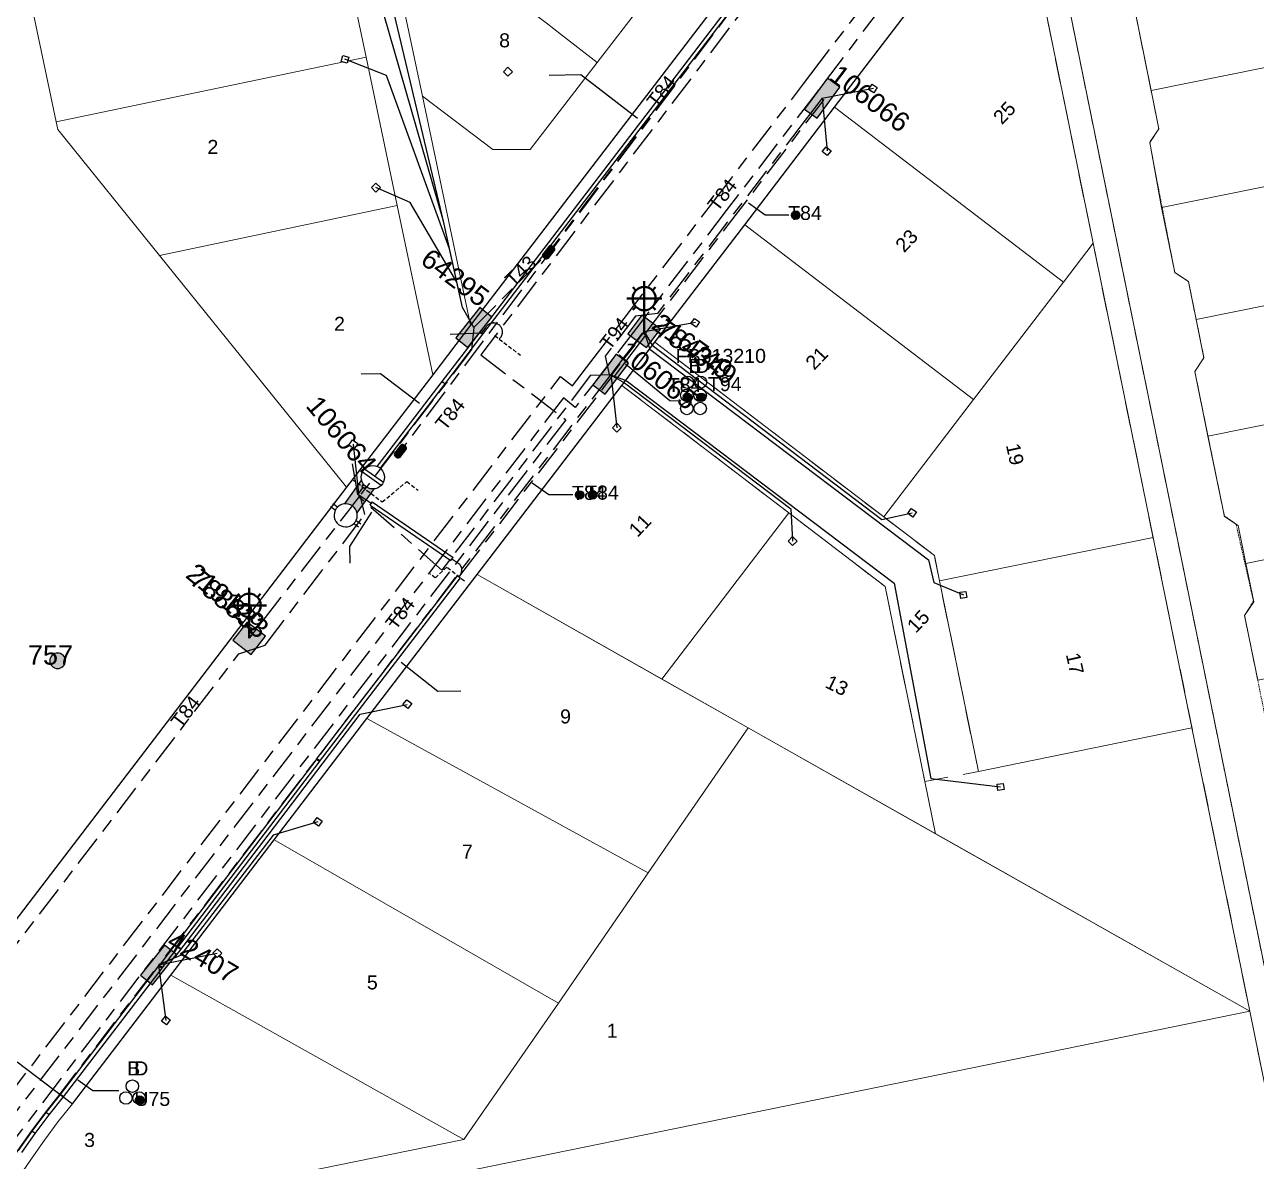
# Model space of a CAD drawing. Header units: metres. Extents: x 314590 to 317940, y 6263421 to 6264427.
# Drawn here: x 317398.1 to 317556.4, y 6264036.9 to 6264183 of the extents above; entities that cross this region are included whole.
import ezdxf
from ezdxf.enums import TextEntityAlignment as Align

# ---------------------------------------------------------------- set-up
doc = ezdxf.new("R2010")
doc.units = ezdxf.units.M
for name, pattern in [('Cable Exist UG', [8.2, 4, -1.2, 1.8, -1.2]), ('Dash', [5, 3, -2]), ('DASHED', [0.75, 0.5, -0.25]), ('HIDDEN', [0.375, 0.25, -0.125]), ('HIDDEN2', [0.1875, 0.125, -0.0625])]:
    doc.linetypes.add(name, pattern=pattern)
doc.layers.get('0').update_dxf_attribs({"color": 6})
for name, color, linetype, lineweight in [('Cadastre Easements_SP_EXT', 9, 'Continuous', 5), ('Cadastre Land Parcels_SP_EXT', 9, 'Continuous', 5), ('Cadastre Other Property_SP_EXT', 9, 'HIDDEN', 5)]:
    doc.layers.add(name, color=color, linetype=linetype, lineweight=lineweight)
for name, color, linetype in [('Duct_SP_EXT', 7, 'Continuous'), ('Equip_LV_EXT', 7, 'Continuous'), ('Equip_SL_EXT', 7, 'Continuous'), ('Equip_SP_SL_EXT', 7, 'Continuous'), ('Mains_HV_EXT', 7, 'Continuous'), ('Mains_LV_EXT', 7, 'Continuous'), ('Mains_SL_EXT', 7, 'Continuous'), ('Services_SP_EXT', 7, 'Continuous'), ('SupportsOH_SP_TR_HV_LV_SL_EXT', 7, 'Continuous'), ('SupportsUG_SP_LV_EXT', 7, 'Continuous'), ('SupportsUG_SP_LV_SL_EXT', 7, 'Continuous'), ('Trench_SP_EXT', 7, 'Continuous')]:
    doc.layers.add(name, color=color, linetype=linetype)
doc.layers.add('Features_HIDE', color=1, linetype='Continuous', plot=False)
doc.layers.add('UNKNOWN_FEATURES', color=1, linetype='DASHED', plot=False)
doc.styles.add('COLUMN_LABEL', font='arial.ttf')
doc.styles.add('iecARIAL', font='arial.ttf', dxfattribs={"height": 2})
doc.styles.add('POLE_LABEL', font='arial.ttf')
doc.styles.get("Standard").update_dxf_attribs({"font": 'arial.ttf'})

# ---------------------------------------------------------------- blocks, each defined once
blk = doc.blocks.new('COLUMN_EXT')
blk.add_hatch(color=256).paths.add_polyline_path([(-1.49, 1.48), (-1.49, -1.49), (1.48, -1.49), (1.48, 1.48)])
blk.add_lwpolyline([(-1.49, -1.49), (1.48, -1.49), (1.48, 1.48), (-1.49, 1.48)], close=True)
for tag, height, style, flags, p in [('ASSET_NUM', 2.5, 'COLUMN_LABEL', 8, (2, 2)), ('STRUCTURE_PLANT_NUMBER', 0.2, 'POLE_LABEL', 9, (1.81, 0.03)), ('STREET_CODE', 0.2, 'COLUMN_LABEL', 9, (1.81, -0.2))]:
    blk.add_attdef(tag, text='', height=height, dxfattribs=dict(style=style, flags=flags)).set_placement(p, align=Align.MIDDLE_LEFT)
at = {"flags": 9}
for tag, p in [('COLUMN_TYPE', (1.81, -0.4)), ('OWNED_BY', (1.81, -0.6)), ('STATE', (1.81, -0.8)), ('USAGE', (1.81, -1)), ('STREETNAME', (1.81, -1.6)), ('LEGEND', (1.81, -1.2)), ('LOCATION', (1.81, -1.4)), ('SUBURB', (1.81, -1.8)), ('NOTES', (1.81, -2))]:
    blk.add_attdef(tag, text='', height=0.2, dxfattribs=at).set_placement(p, align=Align.MIDDLE_LEFT)
at = {"flags": 1}
blk.add_attdef('Z', (1.81, -2.35), '', height=0.2, dxfattribs=at)
blk = doc.blocks.new('PILLAR_EXT')
blk.add_hatch(color=256).paths.add_polyline_path([(-2.475, 0.99), (-2.475, -0.99), (2.475, -0.99), (2.475, 0.99)])
blk.add_lwpolyline([(-2.475, -0.99), (2.475, -0.99), (2.475, 0.99), (-2.475, 0.99)], close=True)
at = {"style": 'iecARIAL', "flags": 8}
blk.add_attdef('ASSET_NUM', (1.5, 3.5), '', height=2.5, dxfattribs=at)
for tag, p, flags in [('OWNED_BY', (0, -0.2), 9), ('STATE', (0, -0.4), 9), ('SUPPORT_TYPE', (0, -0.6), 9), ('USAGE', (0, -0.8), 9), ('LEGEND', (0, -1), 9), ('LOCATION', (0, -1.2), 9), ('NOTES', (0, -1.4), 9), ('PARENT', (0, -1.6), 9), ('STREETNAME', (0, -1.8), 9), ('SUBURB', (0, -2), 1)]:
    blk.add_attdef(tag, p, '', height=0.2, dxfattribs=dict(flags=flags))
blk = doc.blocks.new('DUCT_EXT')
blk.add_circle((0, 0.8), 0.8)
at = {"flags": 1}
blk.add_attdef('Z', (0, 0), '', height=0.2, dxfattribs=at)
at = {"flags": 9}
for tag, p in [('DUCT_CODE', (0, 0)), ('XSECT_TYPE', (0, -0.2)), ('STATE', (0, -0.6)), ('FB_REFERENCE', (0, -0.4)), ('NOTES', (0, -0.8))]:
    blk.add_attdef(tag, text='', height=0.2, dxfattribs=at).set_placement(p, align=Align.MIDDLE_LEFT)
blk = doc.blocks.new('SL_LANTERN_EXT')
at = {"lineweight": 40}
for p, q in [((0, 1.97), (0, 6.47)), ((-1.46, 5.68), (-1.06, 5.28)), ((1.46, 5.68), (1.06, 5.28)), ((-2.25, 4.22), (2.25, 4.22)), ((-1.46, 2.76), (-1.06, 3.16)), ((0, 0), (0, 2.72)), ((1.46, 2.76), (1.06, 3.16))]:
    blk.add_line(p, q, dxfattribs=at)
blk.add_circle((0, 4.22), 1.5, dxfattribs=at)
at = {"style": 'iecARIAL', "flags": 8}
blk.add_attdef('ASSET_NUM', (1.5, 1.5), '', height=2.5, dxfattribs=at)
for tag, p, height, flags in [('OPERATING_VOLTAGE', (0.98, -1.65), 0.2, 9), ('CONSTRUCTED_VOLTAGE', (0.98, -0.65), 0.2, 9), ('CONTROL_TYPE', (0.98, -0.85), 0.2, 9), ('LANTERN_PURPOSE', (0.98, -1.05), 0.2, 9), ('LANTERN_TYPE', (0.98, -1.25), 0.2, 9), ('NO_PHASES', (0.98, -1.45), 0.2, 9), ('LNUMBER', (2.18, -3.25), 2.5, 8), ('ORIENTATION', (0.98, -1.85), 0.2, 9), ('OWNED_BY', (0.98, -2.05), 0.2, 9), ('STATE', (0.98, -2.25), 0.2, 9), ('USAGE', (0.98, -2.45), 0.2, 9), ('CEXIST', (0.98, -2.65), 0.2, 9), ('CNEW', (0.98, -2.85), 0.2, 9), ('CNUMBER', (0.98, -3.05), 0.2, 9), ('CREMOVE', (0.98, -3.25), 0.2, 9), ('CREPLACE', (0.98, -3.45), 0.2, 9), ('LKINGHEIGHT', (0.98, -3.65), 0.2, 9), ('LBRACKET', (0.98, -3.85), 0.2, 9), ('LBRACKETVOCAB', (0.98, -4.05), 0.2, 9), ('LCATEGORY', (0.98, -4.25), 0.2, 9), ('LCHARGE1', (0.98, -4.45), 0.2, 9), ('LCHARGE1PERCENT', (0.98, -4.65), 0.2, 9), ('LCHARGE2', (0.98, -4.85), 0.2, 9), ('LCHARGE2PERCENT', (0.98, -5.05), 0.2, 9), ('LCHARGE3', (0.98, -5.25), 0.2, 9), ('LCHARGE3PERCENT', (0.98, -5.45), 0.2, 9), ('LEXIST', (0.98, -5.65), 0.2, 9), ('LLAMP', (0.98, -5.85), 0.2, 9), ('LLAMPVOCAB', (0.98, -6.05), 0.2, 9), ('LMAST', (0.98, -6.25), 0.2, 9), ('LMASTVOCAB', (0.98, -6.45), 0.2, 9), ('LNEW', (0.98, -6.65), 0.2, 9), ('LANTNUMBER', (0.98, -6.85), 0.2, 9), ('LOUTREACH', (0.98, -7.25), 0.2, 9), ('LOUTREACHVOCAB', (0.98, -7.45), 0.2, 9), ('LRATECODE', (0.98, -7.65), 0.2, 9), ('LREMOVE', (0.98, -7.85), 0.2, 9), ('LREPLACE', (0.98, -8.05), 0.2, 9), ('STREETNAME', (0.98, -9.25), 0.2, 9), ('SUBURB', (0.98, -9.45), 0.2, 1), ('LTYPE', (0.98, -8.25), 0.2, 9), ('LTYPEVOCAB', (0.98, -8.45), 0.2, 9), ('LEGEND', (0.98, -8.65), 0.2, 9), ('LOCATION', (0.98, -8.85), 0.2, 9), ('NOTES', (0.98, -9.05), 0.2, 9)]:
    blk.add_attdef(tag, p, '', height=height, dxfattribs=dict(flags=flags))
blk = doc.blocks.new('CCP_EXT')
at = {"flags": 9}
for tag, p in [('LIFE_SUPPORT', (0, -1.6)), ('STATE', (0, -1.8)), ('NOTES', (0, -2))]:
    blk.add_attdef(tag, text='', height=0.2, dxfattribs=at).set_placement(p, align=Align.MIDDLE_LEFT)
blk.add_wipeout([(0, 0.57), (0.57, 0), (0, -0.57), (-0.57, 0)])
blk.add_lwpolyline([(-0.57, 0), (0, 0.57), (0.57, 0), (0, -0.57), (-0.57, 0)])
at = {"flags": 1}
blk.add_attdef('Z', (0, 0), '', height=0.2, dxfattribs=at)
at = {"flags": 9}
for tag, p in [('CCP_TYPE', (0, 0)), ('CONSTRUCTED_VOLTAGE', (0, -0.2)), ('OPERATING_VOLTAGE', (0, -0.6)), ('ORIENTATION', (0, -0.8)), ('OWNED_BY', (0, -1)), ('NO_PHASES', (0, -0.4)), ('USAGE', (0, -1.2)), ('LEGEND', (0, -1.4))]:
    blk.add_attdef(tag, text='', height=0.2, dxfattribs=at).set_placement(p, align=Align.MIDDLE_LEFT)
blk = doc.blocks.new('POLE_EXT')
blk.add_hatch(color=256).paths.add_polyline_path([(-1, 0, 1), (1, 0, 1)])
blk.add_lwpolyline([(-1, 0, 1), (1, 0, 1)], format="xyb", close=True)
for tag, height, flags, p in [('pNumber', 2.5, 8, (-17.84, 2.07)), ('OWNED_BY', 0.2, 9, (1.35, -0.4)), ('SPECIAL_USE', 0.2, 9, (1.35, -0.8)), ('STATE', 0.2, 9, (1.35, -1)), ('cLV', 0.2, 9, (1.35, -1.4)), ('hDepth', 0.2, 9, (1.35, -1.6)), ('PARENT', 0.2, 9, (1.35, -0.6)), ('USAGE', 0.2, 9, (1.35, -1.2)), ('hDia', 0.2, 9, (1.35, -1.8)), ('cHV', 0.2, 9, (1.35, -2)), ('LBRACKET', 0.2, 9, (1.35, -2.2)), ('LExisting', 0.2, 9, (1.35, -2.4)), ('LANTNUMBER', 0.2, 9, (1.35, -2.6)), ('LOther', 0.2, 9, (1.35, -2.8)), ('LRemove', 0.2, 9, (1.35, -3)), ('LEGEND', 0.2, 9, (1.35, -3.2)), ('cLinedev', 0.2, 9, (1.35, -3.4)), ('pExisting', 0.2, 9, (1.35, -3.8)), ('pFooting', 0.2, 9, (1.35, -4.4)), ('pNew', 0.2, 9, (1.35, -4.6)), ('LOCATION', 0.2, 9, (1.35, -3.6)), ('PFNUMBER', 0.2, 9, (1.35, -4)), ('NEWPFNUMBER', 0.2, 9, (1.35, -4.2)), ('pRelocate', 0.2, 9, (1.35, -5)), ('pRemove', 0.2, 9, (1.35, -5.2)), ('pReplace', 0.2, 9, (1.35, -5.4)), ('pStay', 0.2, 9, (1.35, -5.6)), ('pType', 0.2, 9, (1.35, -5.8)), ('cspan', 0.2, 9, (1.35, -6)), ('STREETNAME', 0.2, 9, (1.35, -6.2)), ('SUBURB', 0.2, 9, (1.35, -6.4)), ('OPERATED_BY', 0.2, 9, (1.36, -7.01)), ('NOTES', 0.2, 9, (1.35, -6.6)), ('MAINTAINED_BY', 0.2, 9, (1.36, -6.81))]:
    blk.add_attdef(tag, text='', height=height, dxfattribs=dict(flags=flags)).set_placement(p, align=Align.MIDDLE_LEFT)
at = {"style": 'POLE_LABEL'}
for tag, height, flags, p in [('ASSET_NUM', 2.5, 8, (2, 2)), ('STRUCTURE_PLANT_NUMBER', 0.2, 9, (1.35, 0.03)), ('STREET_CODE', 0.2, 9, (1.35, -0.2))]:
    blk.add_attdef(tag, text='', height=height, dxfattribs=dict(at, flags=flags)).set_placement(p, align=Align.MIDDLE_LEFT)
at = {"flags": 1}
blk.add_attdef('Z', (1.35, -7.33), '', height=0.2, dxfattribs=at)
blk = doc.blocks.new('LV_STJ_EXT')
h = blk.add_hatch(color=256)
edge = h.paths.add_edge_path()
edge.add_ellipse((-0.59, 0.13), major_axis=(0.226, 0.226), ratio=1, start_angle=45, end_angle=135)
edge.add_line((-0.91, 0.13), (-0.91, -0.13))
edge.add_ellipse((-0.59, -0.13), major_axis=(0.226, 0.226), ratio=1, start_angle=135, end_angle=225)
edge.add_line((-0.59, -0.45), (0.59, -0.45))
edge.add_ellipse((0.59, -0.13), major_axis=(-0.226, 0.226), ratio=1, start_angle=135, end_angle=225)
edge.add_line((0.91, -0.13), (0.91, 0.13))
edge.add_ellipse((0.59, 0.13), major_axis=(-0.226, 0.226), ratio=1, start_angle=225, end_angle=315)
edge.add_line((0.59, 0.45), (-0.59, 0.45))
blk.add_lwpolyline([(-0.91, 0.13), (-0.91, -0.13, 0.414214), (-0.59, -0.45), (0.59, -0.45, 0.414214), (0.91, -0.13), (0.91, 0.13, 0.414214), (0.59, 0.45), (-0.59, 0.45, 0.414214)], format="xyb", close=True)
at = {"flags": 1}
blk.add_attdef('Z', (0, 0), '', height=0.2, dxfattribs=at)
at = {"flags": 9}
for tag, p in [('ORIENTATION', (0, 0)), ('USAGE', (0, -0.2)), ('LEGEND', (0, -0.4)), ('NOTES', (0, -0.6))]:
    blk.add_attdef(tag, text='', height=0.2, dxfattribs=at).set_placement(p, align=Align.MIDDLE_LEFT)
blk = doc.blocks.new('SL_STJ_EXT')
h = blk.add_hatch(color=256)
edge = h.paths.add_edge_path()
edge.add_ellipse((-0.59, 0.13), major_axis=(0.226, 0.226), ratio=1, start_angle=45, end_angle=135)
edge.add_line((-0.91, 0.13), (-0.91, -0.13))
edge.add_ellipse((-0.59, -0.13), major_axis=(0.226, 0.226), ratio=1, start_angle=135, end_angle=225)
edge.add_line((-0.59, -0.45), (0.59, -0.45))
edge.add_ellipse((0.59, -0.13), major_axis=(-0.226, 0.226), ratio=1, start_angle=135, end_angle=225)
edge.add_line((0.91, -0.13), (0.91, 0.13))
edge.add_ellipse((0.59, 0.13), major_axis=(-0.226, 0.226), ratio=1, start_angle=225, end_angle=315)
edge.add_line((0.59, 0.45), (-0.59, 0.45))
blk.add_lwpolyline([(-0.91, 0.13), (-0.91, -0.13, 0.414214), (-0.59, -0.45), (0.59, -0.45, 0.414214), (0.91, -0.13), (0.91, 0.13, 0.414214), (0.59, 0.45), (-0.59, 0.45, 0.414214)], format="xyb", close=True)
at = {"flags": 1}
blk.add_attdef('Z', (0, 0), '', height=0.2, dxfattribs=at)
at = {"flags": 9}
for tag, p in [('ORIENTATION', (0, 0)), ('USAGE', (0, -0.2)), ('LEGEND', (0, -0.4)), ('NOTES', (0, -0.6))]:
    blk.add_attdef(tag, text='', height=0.2, dxfattribs=at).set_placement(p, align=Align.MIDDLE_LEFT)
blk = doc.blocks.new('LV_UG_LINKS_OPEN_EXT')
for p, q in [((-0.25, 1.47), (-0.25, 2.22)), ((0.25, 1.47), (0.25, 2.22)), ((-0.25, -1.47), (-0.25, -2.22)), ((0.25, -1.47), (0.25, -2.22))]:
    blk.add_line(p, q)
at = {"flags": 9}
for tag, p in [('ACTUAL_STATUS', (0, 0)), ('CONSTRUCTED_VOLTAGE', (0, -0.2)), ('OPERATING_VOLTAGE', (0, -0.6)), ('ORIENTATION', (0, -0.8)), ('STATE', (0, -1)), ('SWITCH_TYPE', (0, -1.2)), ('NO_PHASES', (0, -0.4)), ('USAGE', (0, -1.4)), ('NOTES', (0, -1.6))]:
    blk.add_attdef(tag, text='', height=0.2, dxfattribs=at).set_placement(p, align=Align.MIDDLE_LEFT)
at = {"flags": 1}
blk.add_attdef('Z', (0, 0), '', height=0.2, dxfattribs=at)
blk.add_wipeout([(-0.25, 1.47), (-0.43, 1.43), (-0.61, 1.36), (-0.77, 1.28), (-0.93, 1.17), (-1.07, 1.05), (-1.19, 0.9), (-1.29, 0.75), (-1.38, 0.58), (-1.44, 0.4), (-1.48, 0.22), (-1.49, 0.03), (-1.49, -0.16), (-1.45, -0.34), (-1.4, -0.52), (-1.32, -0.69), (-1.23, -0.85), (-1.11, -1), (-0.98, -1.13), (-0.83, -1.24), (-0.66, -1.34), (-0.49, -1.41), (-0.31, -1.46), (-0.13, -1.49), (0.06, -1.49), (0.25, -1.47), (0.43, -1.43), (0.61, -1.36), (0.77, -1.28), (0.93, -1.17), (1.07, -1.05), (1.19, -0.9), (1.29, -0.75), (1.38, -0.58), (1.44, -0.4), (1.48, -0.22), (1.49, -0.03), (1.49, 0.16), (1.45, 0.34), (1.4, 0.52), (1.32, 0.69), (1.23, 0.85), (1.11, 1), (0.98, 1.13), (0.83, 1.24), (0.66, 1.34), (0.49, 1.41), (0.31, 1.46), (0.13, 1.49), (-0.06, 1.49)])
blk.add_lwpolyline([(0, -1.49, 1), (0, 1.49, 1)], format="xyb", close=True)
blk = doc.blocks.new('LV_UG_LINKS_CLOSED_EXT')
blk.add_wipeout([(-1.06, 1.06), (-1.18, 0.92), (-1.29, 0.76), (-1.37, 0.59), (-1.43, 0.42), (-1.48, 0.23), (-1.49, 0.05), (-1.49, -0.14), (-1.46, -0.33), (-1.41, -0.51), (-1.33, -0.68), (-1.24, -0.84), (-1.12, -0.99), (-0.99, -1.12), (-0.84, -1.24), (-0.68, -1.33), (-0.51, -1.41), (-0.33, -1.46), (-0.14, -1.49), (0.05, -1.49), (0.23, -1.48), (0.42, -1.43), (0.59, -1.37), (0.76, -1.29), (0.92, -1.18), (1.06, -1.06), (1.18, -0.92), (1.29, -0.76), (1.37, -0.59), (1.43, -0.42), (1.48, -0.23), (1.49, -0.05), (1.49, 0.14), (1.46, 0.33), (1.41, 0.51), (1.33, 0.68), (1.24, 0.84), (1.12, 0.99), (0.99, 1.12), (0.84, 1.24), (0.68, 1.33), (0.51, 1.41), (0.33, 1.46), (0.14, 1.49), (-0.05, 1.49), (-0.23, 1.48), (-0.42, 1.43), (-0.59, 1.37), (-0.76, 1.29), (-0.92, 1.18)])
for p, q in [((-0.25, -1.48), (-0.25, 1.48)), ((0.25, -1.48), (0.25, 1.48))]:
    blk.add_line(p, q)
blk.add_circle((0, 0), 1.5)
at = {"flags": 9}
for tag, p in [('ACTUAL_STATUS', (0, 0)), ('CONSTRUCTED_VOLTAGE', (0, -0.2)), ('OPERATING_VOLTAGE', (0, -0.6)), ('ORIENTATION', (0, -0.8)), ('STATE', (0, -1)), ('SWITCH_TYPE', (0, -1.2)), ('NO_PHASES', (0, -0.4)), ('USAGE', (0, -1.4)), ('NOTES', (0, -1.6))]:
    blk.add_attdef(tag, text='', height=0.2, dxfattribs=at).set_placement(p, align=Align.MIDDLE_LEFT)
at = {"flags": 1}
blk.add_attdef('Z', (0, 0), '', height=0.2, dxfattribs=at)
blk = doc.blocks.new('CABLE_LARGE_EXT')
h = blk.add_hatch(color=256)
edge = h.paths.add_edge_path()
edge.add_arc((0, 0.55), 0.55, 0, 360)
blk.add_circle((0, 0.55), 0.55)
at = {"flags": 1}
blk.add_attdef('Z', (0, 0), '', height=0.2, dxfattribs=at)
at = {"flags": 9}
for tag, p in [('COND_CODE', (0, 0)), ('STATE', (0, -0.4)), ('XSECT_SIZE', (0, -0.6)), ('FB_REFERENCE', (0, -0.2)), ('NOTES', (0, -0.8))]:
    blk.add_attdef(tag, text='', height=0.2, dxfattribs=at).set_placement(p, align=Align.MIDDLE_LEFT)

msp = doc.modelspace()

# ---------------------------------------------------------------- linework, layer by layer
at = {"layer": 'Cadastre Easements_SP_EXT', "linetype": 'Dash'}
msp.add_lwpolyline([(317623.45, 6263996.57), (317588.61, 6264048.23), (317586.62, 6264056.92), (317584.99, 6264064.15), (317583.08, 6264073.54), (317580.09, 6264088.24), (317577.1, 6264102.94), (317574.12, 6264117.64), (317570.73, 6264134.3), (317567.74, 6264148.99), (317564.75, 6264163.69), (317561.96, 6264178.41), (317555.96, 6264208.17), (317555.75, 6264209.15), (317550.17, 6264235.25), (317528.03, 6264206.3), (317525.59, 6264203.04), (317555.53, 6264056.2), (317559.58, 6264036.37)], dxfattribs=at)
at = {"layer": 'Cadastre Land Parcels_SP_EXT', "linetype": 'Continuous'}
for points in [[(317326.15, 6264351.84), (317388.22, 6264056.51), (317439.5, 6264123.56), (317415.45, 6264153.37), (317402.41, 6264169.54), (317402.2, 6264170.52), (317398.51, 6264188.12), (317394.81, 6264205.74), (317391.11, 6264223.37), (317436.82, 6264232.97), (317435.1, 6264241.13), (317433.03, 6264251), (317426.43, 6264282.39)], [(317568.28, 6264239.04), (317550.17, 6264235.25), (317528.03, 6264206.3), (317559.55, 6264051.41)], [(317477.62, 6264185.86), (317471.7, 6264178.18), (317463.07, 6264166.97), (317458.29, 6264166.97), (317449.24, 6264173.84), (317455.43, 6264144.39), (317520.28, 6264229.16)], [(317556.55, 6264098.75), (317554.86, 6264107.08), (317556.03, 6264108.85), (317555.03, 6264113.75), (317554.04, 6264118.65), (317552.27, 6264119.82), (317550.16, 6264130.11), (317548.47, 6264138.44), (317549.64, 6264140.21), (317548.64, 6264145.11), (317547.65, 6264150.01), (317545.88, 6264151.18), (317544.18, 6264159.51), (317542.67, 6264167.88), (317543.84, 6264169.65), (317542.85, 6264174.55), (317538.44, 6264196.41), (317550.2, 6264198.78), (317555.96, 6264208.17), (317560.86, 6264216.17)], [(317560.86, 6264216.17), (317555.96, 6264208.17), (317550.2, 6264198.78), (317538.44, 6264196.41), (317542.85, 6264174.55), (317561.96, 6264178.41)], [(317697.16, 6264030.41), (317692.38, 6264053.93), (317687.6, 6264077.45), (317678.02, 6264075.51), (317607.08, 6264061.09), (317586.62, 6264056.92), (317565.92, 6264052.71), (317559.55, 6264051.41), (317528.03, 6264206.3), (317528.03, 6264206.3), (317525.59, 6264203.04), (317535.4, 6264154.94), (317543.11, 6264117.11), (317548.1, 6264092.62), (317555.53, 6264056.2), (317559.58, 6264036.38)]]:
    msp.add_lwpolyline(points, dxfattribs=at)
for points in [[(317455.43, 6264144.39), (317449.24, 6264173.84), (317446.05, 6264189.02), (317441.15, 6264212.36), (317439.19, 6264221.68), (317437.15, 6264231.36), (317436.82, 6264232.97), (317391.11, 6264223.37), (317394.81, 6264205.74), (317434.59, 6264214.09), (317438.29, 6264196.47), (317441.99, 6264178.86), (317446, 6264159.77), (317450.57, 6264138), (317455.43, 6264144.39)], [(317535.4, 6264154.94), (317525.59, 6264203.04), (317502.19, 6264172.41), (317531.58, 6264149.94), (317535.4, 6264154.94)], [(317477.62, 6264185.86), (317459.4, 6264199.82), (317451.68, 6264193.58), (317459.51, 6264187.49), (317465.15, 6264183.24), (317467.1, 6264181.71), (317471.7, 6264178.18), (317477.62, 6264185.86)], [(317441.99, 6264178.86), (317438.29, 6264196.47), (317398.51, 6264188.12), (317402.2, 6264170.52), (317441.99, 6264178.86)], [(317471.7, 6264178.18), (317467.1, 6264181.71), (317465.15, 6264183.24), (317459.51, 6264187.49), (317451.68, 6264193.58), (317446.05, 6264189.02), (317449.24, 6264173.84), (317458.29, 6264166.97), (317463.07, 6264166.97), (317471.7, 6264178.18)], [(317564.75, 6264163.69), (317585.34, 6264167.88), (317582.55, 6264182.57), (317561.96, 6264178.41), (317542.85, 6264174.55), (317543.84, 6264169.65), (317542.67, 6264167.88), (317544.18, 6264159.51), (317564.75, 6264163.69)], [(317415.45, 6264153.37), (317446, 6264159.77), (317441.99, 6264178.86), (317402.2, 6264170.52), (317402.41, 6264169.54), (317415.45, 6264153.37)], [(317531.58, 6264149.94), (317502.19, 6264172.41), (317490.65, 6264157.31), (317520.05, 6264134.84), (317531.58, 6264149.94)], [(317567.74, 6264148.99), (317588.34, 6264153.19), (317585.34, 6264167.88), (317564.75, 6264163.69), (317544.18, 6264159.51), (317545.88, 6264151.18), (317547.65, 6264150.01), (317548.64, 6264145.11), (317567.74, 6264148.99)], [(317450.57, 6264138), (317446, 6264159.77), (317415.45, 6264153.37), (317439.5, 6264123.56), (317450.57, 6264138)], [(317520.05, 6264134.84), (317490.65, 6264157.31), (317479.11, 6264142.21), (317508.51, 6264119.75), (317520.05, 6264134.84)], [(317543.11, 6264117.11), (317535.4, 6264154.94), (317531.58, 6264149.94), (317520.05, 6264134.84), (317508.51, 6264119.75), (317515.01, 6264114.78), (317515.67, 6264111.52), (317543.11, 6264117.11)], [(317570.73, 6264134.3), (317591.33, 6264138.49), (317588.34, 6264153.19), (317567.74, 6264148.99), (317548.64, 6264145.11), (317549.64, 6264140.21), (317548.47, 6264138.44), (317550.16, 6264130.11), (317570.73, 6264134.3)], [(317515.67, 6264111.52), (317515.01, 6264114.78), (317508.51, 6264119.75), (317479.11, 6264142.21), (317474.86, 6264136.65), (317496.32, 6264120.26), (317508.67, 6264110.81), (317513.79, 6264085.72), (317515.15, 6264079.03), (317555.53, 6264056.2), (317548.1, 6264092.62), (317520.67, 6264087.02), (317515.67, 6264111.52)], [(317574.12, 6264117.64), (317594.72, 6264121.83), (317591.33, 6264138.49), (317570.73, 6264134.3), (317550.16, 6264130.11), (317552.27, 6264119.82), (317554.04, 6264118.65), (317555.03, 6264113.75), (317574.12, 6264117.64)], [(317496.32, 6264120.26), (317474.86, 6264136.65), (317456.28, 6264112.33), (317480.01, 6264098.91), (317496.32, 6264120.26)], [(317577.1, 6264102.94), (317597.71, 6264107.13), (317594.72, 6264121.83), (317574.12, 6264117.64), (317555.03, 6264113.75), (317556.03, 6264108.85), (317554.86, 6264107.08), (317556.55, 6264098.75), (317577.1, 6264102.94)], [(317513.79, 6264085.72), (317508.67, 6264110.81), (317496.32, 6264120.26), (317480.01, 6264098.91), (317491.08, 6264092.65), (317515.15, 6264079.03), (317513.79, 6264085.72)], [(317548.1, 6264092.62), (317543.11, 6264117.11), (317515.67, 6264111.52), (317520.67, 6264087.02), (317548.1, 6264092.62)], [(317491.08, 6264092.65), (317456.28, 6264112.33), (317442.11, 6264093.85), (317478.22, 6264073.98), (317491.08, 6264092.65)], [(317478.22, 6264073.98), (317442.11, 6264093.85), (317430.19, 6264078.22), (317466.72, 6264057.26), (317478.22, 6264073.98)], [(317555.53, 6264056.2), (317491.08, 6264092.65), (317478.22, 6264073.98), (317466.72, 6264057.26), (317454.57, 6264039.71), (317392.71, 6264027.12), (317391.47, 6264024.81), (317390.3, 6264022.47), (317555.53, 6264056.2)], [(317466.72, 6264057.26), (317430.19, 6264078.22), (317416.93, 6264060.86), (317454.57, 6264039.71), (317466.72, 6264057.26)], [(317454.57, 6264039.71), (317416.93, 6264060.86), (317404.27, 6264044.32), (317402.44, 6264042.01), (317400.67, 6264039.64), (317398.95, 6264037.21), (317397.29, 6264034.75), (317395.7, 6264032.24), (317394.17, 6264029.7), (317392.71, 6264027.12), (317454.57, 6264039.71)], [(317559.58, 6264036.37), (317555.53, 6264056.2), (317390.3, 6264022.47), (317387.12, 6264021.88), (317382.28, 6263991.84), (317376.78, 6263957.64), (317377.28, 6263957.67), (317507.17, 6263985.13), (317535.46, 6263991.11), (317554.63, 6263995.19), (317567.44, 6263997.91), (317559.58, 6264036.37)]]:
    msp.add_lwpolyline(points, close=True, dxfattribs=at)
at = {"layer": 'Cadastre Other Property_SP_EXT', "linetype": 'HIDDEN2'}
for points in [[(317568.28, 6264239.04), (317550.17, 6264235.25), (317528.03, 6264206.3), (317559.55, 6264051.42)], [(317558.25, 6264090.42), (317554.86, 6264107.08), (317556, 6264108.93), (317553.77, 6264118.81), (317552.26, 6264119.88), (317548.47, 6264138.44), (317549.64, 6264140.21), (317547.65, 6264150.01), (317545.88, 6264151.18), (317542.67, 6264167.88), (317543.84, 6264169.65), (317538.44, 6264196.41), (317550.27, 6264198.71), (317560.86, 6264216.17)]]:
    msp.add_lwpolyline(points, dxfattribs=at)
at = {"layer": 'Duct_SP_EXT'}
for p, q in [((317456.59, 6264143.51), (317451.72, 6264137.15)), ((317456.59, 6264143.51), (317456.78, 6264143.37)), ((317456.59, 6264143.51), (317456.78, 6264143.37)), ((317456.97, 6264143.22), (317452.1, 6264136.86)), ((317456.97, 6264143.22), (317456.78, 6264143.37)), ((317456.97, 6264143.22), (317456.78, 6264143.37)), ((317473.47, 6264138.04), (317477.57, 6264143.39)), ((317473.85, 6264137.75), (317477.95, 6264143.1)), ((317477.57, 6264143.39), (317477.76, 6264143.24)), ((317477.95, 6264143.1), (317477.76, 6264143.24)), ((317451.72, 6264137.15), (317451.91, 6264137.01)), ((317473.47, 6264138.04), (317473.66, 6264137.89)), ((317473.85, 6264137.75), (317473.66, 6264137.89)), ((317452.1, 6264136.86), (317441.81, 6264123.39)), ((317452.1, 6264136.86), (317451.91, 6264137.01)), ((317441.43, 6264123.69), (317441.62, 6264123.54)), ((317441.81, 6264123.39), (317441.62, 6264123.54)), ((317442.5, 6264121.27), (317442.64, 6264121.47)), ((317442.77, 6264121.67), (317442.64, 6264121.47)), ((317442.77, 6264121.67), (317453.17, 6264114.54)), ((317442.5, 6264121.27), (317452.9, 6264114.14)), ((317452.9, 6264114.14), (317453.03, 6264114.34)), ((317453.17, 6264114.54), (317453.03, 6264114.34)), ((317453.74, 6264112.19), (317453.93, 6264112.04)), ((317454.12, 6264111.9), (317453.93, 6264112.04)), ((317435.62, 6264088.59), (317435.81, 6264088.44)), ((317435.7, 6264088.67), (317435.89, 6264088.53)), ((317436, 6264088.3), (317435.81, 6264088.44)), ((317436.08, 6264088.38), (317435.89, 6264088.53)), ((317415.39, 6264062.04), (317415.44, 6264062.1)), ((317415.39, 6264062.04), (317415.58, 6264061.89)), ((317415.44, 6264062.1), (317415.63, 6264061.96)), ((317415.44, 6264062.1), (317415.63, 6264061.96)), ((317415.78, 6264061.75), (317415.58, 6264061.89)), ((317415.82, 6264061.81), (317415.63, 6264061.96)), ((317415.82, 6264061.81), (317415.63, 6264061.96)), ((317415.78, 6264061.75), (317415.82, 6264061.81)), ((317400.91, 6264043.2), (317402.73, 6264045.51)), ((317402.73, 6264045.51), (317402.92, 6264045.37)), ((317403.11, 6264045.22), (317402.92, 6264045.37)), ((317401.29, 6264042.9), (317403.11, 6264045.22)), ((317399.1, 6264040.78), (317400.91, 6264043.2)), ((317399.49, 6264040.5), (317401.29, 6264042.9)), ((317400.91, 6264043.2), (317401.1, 6264043.05)), ((317401.29, 6264042.9), (317401.1, 6264043.05)), ((317397.35, 6264038.32), (317399.1, 6264040.78)), ((317399.1, 6264040.78), (317399.29, 6264040.64)), ((317399.49, 6264040.5), (317399.29, 6264040.64)), ((317397.75, 6264038.04), (317399.49, 6264040.5))]:
    msp.add_line(p, q, dxfattribs=at)
at = {"layer": 'Duct_SP_EXT', "linetype": 'Continuous'}
for points in [[(317465.51, 6264176.52), (317469.57, 6264176.6), (317476.88, 6264171.01)], [(317441.35, 6264138.15), (317443.86, 6264138.2), (317448.86, 6264134.38)], [(317454.18, 6264097.36), (317451.21, 6264097.3), (317446.49, 6264101.03)]]:
    msp.add_lwpolyline(points, dxfattribs=at)
at = {"layer": 'Duct_SP_EXT'}
for points in [[(317496.32, 6264158.54), (317493.25, 6264158.54), (317491.11, 6264160.08)], [(317482.31, 6264134.62), (317481.02, 6264134.65), (317475.34, 6264139.4)], [(317468.56, 6264122.57), (317465.49, 6264122.57), (317463.35, 6264124.1)], [(317410.23, 6264045.99), (317406.91, 6264045.99), (317404.95, 6264047.35)]]:
    msp.add_lwpolyline(points, dxfattribs=at)
at = {"layer": 'Mains_LV_EXT', "linetype": 'Cable Exist UG'}
for points in [[(317491.47, 6264188.3), (317465.45, 6264153.77)], [(317455.83, 6264144.1), (317465.45, 6264153.77)], [(317477.73, 6264143.59), (317473.4, 6264137.87)]]:
    msp.add_lwpolyline(points, dxfattribs=at)
at = {"layer": 'Trench_SP_EXT', "linetype": 'Cable Exist UG'}
for points in [[(317457.38, 6264144.15), (317456.78, 6264143.37)], [(317456.78, 6264143.37), (317451.78, 6264143.15)], [(317453.03, 6264114.34), (317454.02, 6264113.66)]]:
    msp.add_lwpolyline(points, dxfattribs=at)
for points in [[(317457.38, 6264144.15, -0.457879), (317459.13, 6264144.38)], [(317459.13, 6264144.38, -0.45786), (317459.1, 6264142.62)], [(317454.02, 6264113.66, -0.146916), (317454.3, 6264113.01)], [(317454.3, 6264113.01, -0.176955), (317453.93, 6264112.04)]]:
    msp.add_lwpolyline(points, format="xyb", dxfattribs=at)
at = {"layer": 'UNKNOWN_FEATURES'}
for points in [[(317458.51, 6264143.07), (317461.83, 6264140.53)], [(317454.62, 6264111.5), (317452.35, 6264113.28), (317450.89, 6264111.9), (317450.25, 6264112.39)]]:
    msp.add_lwpolyline(points, dxfattribs=at)

# ---------------------------------------------------------------- block references
at = {"layer": 'Duct_SP_EXT', "rotation": 269.9999999999998}
for p in [(317496.64, 6264158.54), (317482.74, 6264135.1), (317484.5, 6264135.12), (317468.88, 6264122.57), (317470.56, 6264122.6), (317412.38, 6264044.76)]:
    msp.add_blockref('CABLE_LARGE_EXT', p, dxfattribs=at)
at = {"layer": 'Duct_SP_EXT'}
for p in [(317483.26, 6264136.26), (317484.96, 6264136.26), (317483.21, 6264134.58), (317484.91, 6264134.58), (317483.21, 6264132.88), (317484.91, 6264132.88), (317411.97, 6264045.78), (317411.14, 6264044.26), (317412.84, 6264044.26)]:
    msp.add_blockref('DUCT_EXT', p, dxfattribs=at)
at = {"layer": 'Equip_LV_EXT', "rotation": 231.8444382124081}
msp.add_blockref('LV_STJ_EXT', (317465.45, 6264153.77), dxfattribs=at)
at = {"layer": 'Equip_SL_EXT', "rotation": 231.9732900543353}
msp.add_blockref('SL_STJ_EXT', (317446.4, 6264128.19), dxfattribs=at)
at = {"layer": 'Equip_SP_SL_EXT'}
ref = msp.add_blockref('SL_LANTERN_EXT', (317477.73, 6264143.59), dxfattribs=at)
ref.add_attrib('ASSET_NUM', '216749', dxfattribs={"layer": '0', "height": 2.5, "rotation": 324.023, "style": 'iecARIAL'}).set_placement((317479.23, 6264145.09), align=Align.MIDDLE_LEFT)
ref = msp.add_blockref('SL_LANTERN_EXT', (317426.97, 6264104.16), dxfattribs=at)
ref.add_attrib('ASSET_NUM', '219129', dxfattribs={"layer": '0', "height": 2.5, "rotation": 320.717, "style": 'iecARIAL'}).set_placement((317428.47, 6264105.66), align=Align.MIDDLE_RIGHT)
at = {"layer": 'SupportsOH_SP_TR_HV_LV_SL_EXT'}
ref = msp.add_blockref('POLE_EXT', (317402.36, 6264101.25), dxfattribs=at)
ref.add_attrib('ASSET_NUM', '757', dxfattribs={"layer": '0', "height": 2.5, "style": 'POLE_LABEL'}).set_placement((317404.36, 6264102), align=Align.MIDDLE_RIGHT)
at = {"layer": 'SupportsUG_SP_LV_EXT'}
ref = msp.add_blockref('PILLAR_EXT', (317500.61, 6264173.58), dxfattribs=dict(at, rotation=233.5523862778757))
ref.add_attrib('ASSET_NUM', '106066', dxfattribs={"layer": '0', "height": 2.5, "rotation": 322.739, "style": 'iecARIAL'}).set_placement((317502.11, 6264177.08), align=Align.MIDDLE_LEFT)
ref = msp.add_blockref('PILLAR_EXT', (317455.83, 6264144.1), dxfattribs=dict(at, rotation=231.6049418540433))
ref.add_attrib('ASSET_NUM', '64295', dxfattribs={"layer": '0', "height": 2.5, "rotation": 323.0662, "style": 'iecARIAL'}).set_placement((317457.33, 6264147.6), align=Align.MIDDLE_RIGHT)
ref = msp.add_blockref('PILLAR_EXT', (317473.43, 6264138.09), dxfattribs=dict(at, rotation=232.6160767116322))
ref.add_attrib('ASSET_NUM', '106065', dxfattribs={"layer": '0', "height": 2.5, "rotation": 321.3755, "style": 'iecARIAL'}).set_placement((317474.93, 6264141.59), align=Align.MIDDLE_LEFT)
ref = msp.add_blockref('PILLAR_EXT', (317441.12, 6264122.39), dxfattribs=dict(at, rotation=54.48153787518033))
ref.add_attrib('ASSET_NUM', '106064', dxfattribs={"layer": '0', "height": 2.5, "rotation": 310.2659, "style": 'iecARIAL'}).set_placement((317442.62, 6264125.89), align=Align.MIDDLE_RIGHT)
ref = msp.add_blockref('PILLAR_EXT', (317415.34, 6264062.16), dxfattribs=dict(at, rotation=51.54273757587825))
ref.add_attrib('ASSET_NUM', '42407', dxfattribs={"layer": '0', "height": 2.5, "rotation": 329.5444, "style": 'iecARIAL'}).set_placement((317416.84, 6264065.66), align=Align.MIDDLE_LEFT)
at = {"layer": 'SupportsUG_SP_LV_SL_EXT'}
ref = msp.add_blockref('COLUMN_EXT', (317477.73, 6264143.59), dxfattribs=dict(at, rotation=323.3897457538904))
ref.add_attrib('ASSET_NUM', '784349', dxfattribs={"layer": '0', "height": 2.5, "rotation": 324.4957, "style": 'COLUMN_LABEL'}).set_placement((317479.73, 6264144.34), align=Align.MIDDLE_LEFT)
ref = msp.add_blockref('COLUMN_EXT', (317426.97, 6264104.16), dxfattribs=dict(at, rotation=52.24479206060064))
ref.add_attrib('ASSET_NUM', '788833', dxfattribs={"layer": '0', "height": 2.5, "rotation": 320.717, "style": 'COLUMN_LABEL'}).set_placement((317428.97, 6264104.91), align=Align.MIDDLE_RIGHT)

# ---------------------------------------------------------------- texts
at = {"layer": 'Cadastre Land Parcels_SP_EXT'}
for s, p in [('8', (317459.09, 6264180.11)), ('2', (317421.61, 6264166.41)), ('2', (317437.88, 6264143.67)), ('9', (317466.92, 6264093.2)), ('7', (317454.31, 6264075.83)), ('5', (317442.1, 6264059.01)), ('1', (317472.91, 6264052.8)), ('3', (317405.77, 6264038.76))]:
    msp.add_text(s, height=1.8, dxfattribs=at).set_placement(p)
for s, rotation, p in [('25', 46.4283, (317523.69, 6264170.08)), ('23', 46.4304, (317511.12, 6264153.63)), ('21', 46.4284, (317499.58, 6264138.53)), ('19', 282.4127, (317524.19, 6264128.98)), ('11', 46.4278, (317476.87, 6264117.04)), ('15', 46.4502, (317512.62, 6264104.71)), ('17', 282.4238, (317531.89, 6264102.07)), ('13', 333.778, (317500.84, 6264097.9))]:
    msp.add_text(s, height=1.8, rotation=rotation, dxfattribs=at).set_placement(p)
at = {"layer": 'Duct_SP_EXT'}
for s, p in [('T84', (317496.22, 6264157.92)), ('FB313210', (317481.77, 6264139.55)), ('B', (317483.41, 6264138.26)), ('D', (317484.31, 6264138.26)), ('T84', (317480.75, 6264135.81)), ('T94', (317485.91, 6264135.92)), ('T84', (317468.45, 6264121.94)), ('T84', (317470.13, 6264121.98)), ('B', (317411.3, 6264047.96)), ('D', (317412.2, 6264047.96)), ('U75', (317412.22, 6264044.03))]:
    msp.add_text(s, height=1.8, dxfattribs=at).set_placement(p)
at = {"layer": 'Mains_LV_EXT'}
for s, rotation, p in [('T84', 51.9169, (317479.32, 6264172.18)), ('T84', 52.6194, (317487.15, 6264158.87)), ('T43', 44.0433, (317460.91, 6264149.2)), ('T94', 52.8255, (317473.31, 6264141.06)), ('T84', 51.509, (317452.15, 6264130.7)), ('T84', 52.5896, (317445.78, 6264105.09)), ('T84', 52.5872, (317418.21, 6264092.43))]:
    msp.add_text(s, height=1.8, rotation=rotation, dxfattribs=at).set_placement(p)

# ---------------------------------------------------------------- next in the draw order: block references
at = {"layer": 'Services_SP_EXT'}
for p, rotation in [((317439.28, 6264178.57), 117.671502159416), ((317507.11, 6264174.82), 191.5523864065362), ((317501.17, 6264166.77), 95.55238632398654), ((317484.29, 6264144.7), 190.5756602548396), ((317440.36, 6264129.08), 99.9413686446873), ((317512.15, 6264120.28), 281.0958457489668), ((317518.73, 6264109.72), 233.8255634237508), ((317447.3, 6264095.69), 187.3564109920608), ((317523.51, 6264085.05), 322.0098415753282), ((317435.81, 6264080.55), 189.3801215683513), ((317416.28, 6264055.01), 97.57694319413946)]:
    msp.add_blockref('CCP_EXT', p, dxfattribs=dict(at, rotation=rotation))
for p in [(317460.22, 6264176.98), (317443.26, 6264162.08), (317474.21, 6264131.21), (317496.8, 6264116.65), (317422.88, 6264063.67)]:
    msp.add_blockref('CCP_EXT', p, dxfattribs=at)

# ---------------------------------------------------------------- next in the draw order: linework, layer by layer
at = {"layer": 'Cadastre Easements_SP_EXT', "linetype": 'Dash'}
msp.add_lwpolyline([(317520.67, 6264087.02), (317515.67, 6264111.52), (317515.01, 6264114.78), (317508.51, 6264119.75), (317479.11, 6264142.21), (317474.86, 6264136.65), (317496.32, 6264120.26), (317508.67, 6264110.81), (317513.79, 6264085.72), (317520.67, 6264087.02)], close=True, dxfattribs=at)
at = {"layer": 'Cadastre Land Parcels_SP_EXT', "linetype": 'Continuous'}
msp.add_lwpolyline([(317559.58, 6264036.37), (317555.53, 6264056.2), (317390.3, 6264022.47), (317387.12, 6264021.88), (317382.28, 6263991.84), (317376.78, 6263957.64), (317377.28, 6263957.67), (317507.17, 6263985.13), (317535.46, 6263991.11), (317554.63, 6263995.19), (317567.44, 6263997.91), (317559.58, 6264036.37)], close=True, dxfattribs=at)
at = {"layer": 'Duct_SP_EXT'}
for p, q in [((317491.04, 6264188.55), (317456.59, 6264143.51)), ((317491.42, 6264188.26), (317456.97, 6264143.22)), ((317451.72, 6264137.15), (317441.43, 6264123.69)), ((317435.62, 6264088.59), (317453.74, 6264112.19)), ((317436, 6264088.3), (317454.12, 6264111.9)), ((317415.44, 6264062.1), (317435.7, 6264088.67)), ((317415.82, 6264061.81), (317436.08, 6264088.38)), ((317402.73, 6264045.51), (317415.39, 6264062.04)), ((317403.11, 6264045.22), (317415.78, 6264061.75))]:
    msp.add_line(p, q, dxfattribs=at)
at = {"layer": 'Features_HIDE', "linetype": 'Continuous'}
for points in [[(317520.28, 6264229.16), (317455.43, 6264144.39), (317450.57, 6264138), (317439.5, 6264123.56), (317388.22, 6264056.51)], [(317397.15, 6264049.72), (317404.27, 6264044.32), (317416.93, 6264060.86), (317416.93, 6264060.86), (317430.19, 6264078.22), (317442.11, 6264093.85), (317456.28, 6264112.33), (317474.86, 6264136.65), (317479.11, 6264142.21), (317490.65, 6264157.31), (317502.19, 6264172.41), (317525.59, 6264203.04)]]:
    msp.add_lwpolyline(points, dxfattribs=at)
at = {"layer": 'Features_HIDE', "linetype": 'Cable Exist UG'}
msp.add_lwpolyline([(317383.68, 6263981.64), (317378.98, 6263983.9), (317378.98, 6263983.9), (317380.31, 6263992.15), (317385.03, 6264021.49), (317394.5, 6264034.08), (317394.5, 6264034.08), (317395.62, 6264035.84), (317397.3, 6264038.35), (317399.05, 6264040.81), (317400.86, 6264043.23), (317402.34, 6264045.11), (317415.34, 6264062.16)], dxfattribs=at)
at = {"layer": 'Mains_LV_EXT', "linetype": 'Cable Exist UG'}
msp.add_lwpolyline([(317500.61, 6264173.56), (317498.4, 6264170.73), (317498.4, 6264170.73), (317479.42, 6264145.89), (317476.63, 6264145.57), (317476.63, 6264145.57), (317472.72, 6264140.42), (317473.26, 6264137.85)], dxfattribs=at)
at = {"layer": 'Mains_SL_EXT', "linetype": 'Cable Exist UG'}
msp.add_lwpolyline([(317491.47, 6264188.3), (317446.4, 6264128.19)], dxfattribs=at)
at = {"layer": 'Services_SP_EXT'}
for points in [[(317455.83, 6264144.1), (317454.39, 6264146.66), (317451.93, 6264157.75), (317437.61, 6264218.25)], [(317455.83, 6264144.1), (317454.39, 6264146.66), (317451.93, 6264157.75), (317441.53, 6264193.92), (317434.21, 6264196.69)], [(317455.83, 6264144.1), (317454.39, 6264146.66), (317452.72, 6264154.21), (317444.61, 6264176.48), (317439.28, 6264178.57)], [(317500.61, 6264173.58), (317507.17, 6264174.87)], [(317500.61, 6264173.58), (317501.23, 6264166.82)], [(317455.83, 6264144.1), (317454.39, 6264146.66), (317453.67, 6264149.93), (317447.65, 6264160.15), (317443.26, 6264162.08)], [(317477.73, 6264143.59), (317478.74, 6264141.82), (317508.25, 6264119.41), (317512.15, 6264120.28)], [(317477.73, 6264143.59), (317478.44, 6264141.29), (317514.25, 6264114.24), (317514.94, 6264111.31), (317518.73, 6264109.72)], [(317477.75, 6264143.6), (317484.33, 6264144.77)], [(317473.39, 6264138.03), (317475.41, 6264137.28), (317509.83, 6264111.25), (317514.57, 6264086.13), (317523.51, 6264085.05)], [(317473.39, 6264138.03), (317475.21, 6264136.99), (317496.58, 6264120.79), (317496.8, 6264116.65)], [(317473.43, 6264138.09), (317474.21, 6264131.21)], [(317415.35, 6264062.14), (317415.4, 6264062.2), (317415.4, 6264062.2), (317417.38, 6264063.08), (317429.4, 6264078.83), (317429.4, 6264078.83), (317441.22, 6264094.41), (317447.28, 6264095.65)], [(317435.81, 6264080.55), (317430.04, 6264078.83), (317430.04, 6264078.83), (317418.17, 6264063.35), (317415.4, 6264062.2)], [(317415.34, 6264062.16), (317422.88, 6264063.67)], [(317415.34, 6264062.13), (317416.28, 6264055.01)]]:
    msp.add_lwpolyline(points, dxfattribs=at)
at = {"layer": 'Trench_SP_EXT', "linetype": 'Cable Exist UG'}
for points in [[(317477.96, 6264143.45), (317488.56, 6264157.33), (317500.06, 6264172.39), (317500.83, 6264173.4)], [(317453.97, 6264112.05), (317454.19, 6264112.35), (317472.77, 6264136.67), (317473.66, 6264137.82)]]:
    msp.add_lwpolyline(points, dxfattribs=at)

# ---------------------------------------------------------------- next in the draw order: block references
at = {"layer": 'Equip_LV_EXT', "rotation": 54.48153787518033}
msp.add_blockref('LV_UG_LINKS_OPEN_EXT', (317439.38, 6264119.95), dxfattribs=at)

# ---------------------------------------------------------------- next in the draw order: linework, layer by layer
at = {"layer": 'Duct_SP_EXT', "linetype": 'Continuous'}
msp.add_lwpolyline([(317439.97, 6264113.82), (317439.92, 6264115.94), (317442.74, 6264120.34)], dxfattribs=at)

# ---------------------------------------------------------------- next in the draw order: block references
at = {"layer": 'Equip_LV_EXT', "rotation": 54.48153787518033}
msp.add_blockref('LV_UG_LINKS_CLOSED_EXT', (317442.87, 6264124.84), dxfattribs=at)

# ---------------------------------------------------------------- next in the draw order: linework, layer by layer
at = {"layer": 'Features_HIDE', "linetype": 'Cable Exist UG'}
for points in [[(317522.98, 6264255.11), (317528.52, 6264228.82), (317525.78, 6264225.21), (317533.9, 6264218.92), (317533.9, 6264218.92), (317525.64, 6264208.11), (317523.2, 6264204.85), (317499.8, 6264174.23), (317488.27, 6264159.13), (317476.73, 6264144.03), (317472.48, 6264138.47), (317468.87, 6264133.81), (317467.36, 6264135.07), (317467.36, 6264135.07), (317382.73, 6264024.64)], [(317380.9, 6264025.55), (317466.97, 6264137.81), (317468.53, 6264136.59), (317470.89, 6264139.68), (317475.14, 6264145.24), (317486.68, 6264160.34), (317498.21, 6264175.44), (317499.12, 6264176.64), (317499.12, 6264176.64), (317521.6, 6264206.06), (317524.04, 6264209.32), (317531.1, 6264218.55), (317523.99, 6264224.07), (317523.06, 6264224.82), (317523.06, 6264224.82), (317526.38, 6264229.29), (317521.25, 6264253.79)]]:
    msp.add_lwpolyline(points, dxfattribs=at)
at = {"layer": 'Mains_HV_EXT', "linetype": 'Cable Exist UG'}
msp.add_lwpolyline([(317508.5, 6264208.72), (317456.74, 6264140.58), (317467.67, 6264132.22), (317384.32, 6264023.43)], dxfattribs=at)
at = {"layer": 'Mains_LV_EXT', "linetype": 'Cable Exist UG'}
for points in [[(317455.83, 6264144.1), (317455.56, 6264141.26), (317441.09, 6264122.35)], [(317473.43, 6264138.07), (317415.33, 6264062.11)], [(317473.39, 6264138.03), (317470.79, 6264137.91), (317470.79, 6264137.91), (317451.74, 6264112.9), (317441.14, 6264122.25)], [(317393.17, 6264059.84), (317395.05, 6264062.16), (317395.05, 6264062.16), (317425.65, 6264102.16), (317429.03, 6264103.28), (317429.03, 6264103.28), (317441.85, 6264120.04), (317441.22, 6264122.53)], [(317441.12, 6264122.38), (317426.97, 6264104.16)]]:
    msp.add_lwpolyline(points, dxfattribs=at)
at = {"layer": 'Services_SP_EXT'}
msp.add_lwpolyline([(317441.12, 6264122.39), (317440.36, 6264129.08)], dxfattribs=at)
at = {"layer": 'Trench_SP_EXT', "linetype": 'Cable Exist UG'}
for points in [[(317440.92, 6264122.62), (317440.09, 6264127.55)], [(317442.64, 6264121.47), (317440.92, 6264122.62), (317441.62, 6264123.54)]]:
    msp.add_lwpolyline(points, dxfattribs=at)
at = {"layer": 'UNKNOWN_FEATURES'}
msp.add_lwpolyline([(317440.27, 6264124.57), (317444.07, 6264121.67), (317447.23, 6264124.29), (317448.68, 6264123.17)], dxfattribs=at)

doc.saveas('drawing.dxf')
